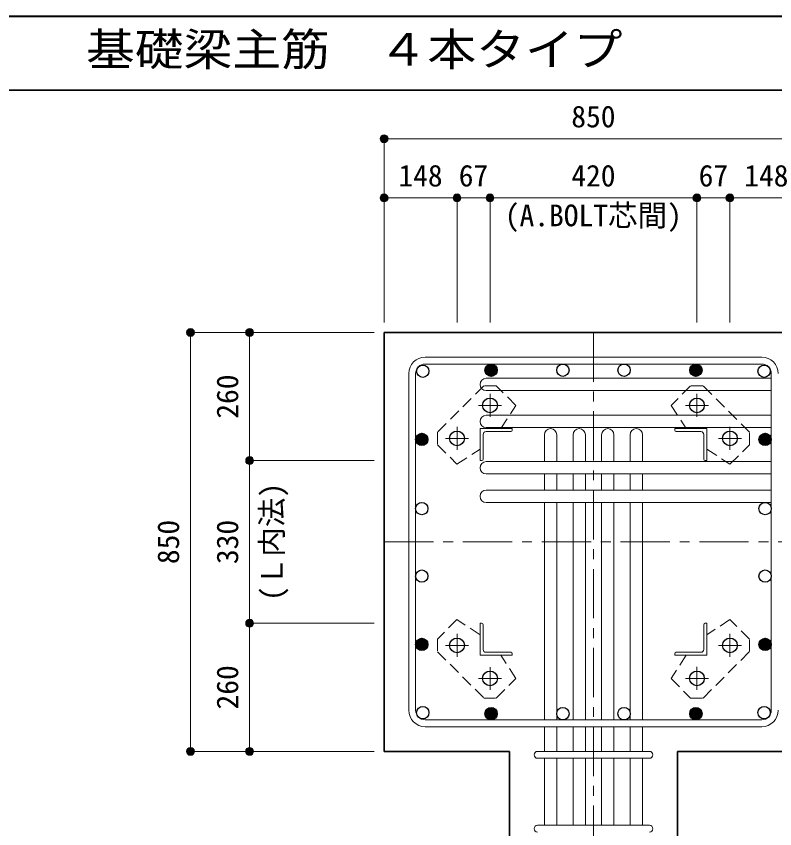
# Model space of a CAD drawing. Units: millimetres at full size, sheet at 1:20. Extents: x -3982 to 3969, y -2797 to 2801.
# Drawn here: x -693 to 846, y 1152 to 2801 of the extents above; entities that cross this region are included whole.
import ezdxf
from ezdxf.enums import TextEntityAlignment as Align

# ---------------------------------------------------------------- set-up
doc = ezdxf.new("R2010")
doc.units = ezdxf.units.MM
doc.header["$LTSCALE"] = 20
doc.header["$PDMODE"] = 32
doc.header["$PDSIZE"] = 12
doc.linetypes.add('CHAIN1', pattern=[8, 5, -1, 1, -1])
doc.linetypes.add('DASHED1', pattern=[1.8, 1.2, -0.6])
for name, color, linetype, lineweight in [('6-1_躯体線', 2, 'Continuous', 35), ('6-2_A.Bolt_', 4, 'Continuous', 9), ('6-3_柱型主筋', 4, 'Continuous', 9), ('6-4_フープ', 7, 'Continuous', 18), ('6-5_梁主筋', 7, 'Continuous', 18), ('6-6_S.T.P.', 7, 'Continuous', 18), ('6-7_文字', 7, 'Continuous', 18), ('6-9', 4, 'DASHED1', 9), ('6-D_寸法', 4, 'Continuous', 9), ('F-0_枠', 6, 'Continuous', 40)]:
    doc.layers.add(name, color=color, linetype=linetype, lineweight=lineweight)
doc.styles.add('ＭＳ ゴシック', font='')
doc.styles.get('ＭＳ ゴシック').set_extended_font_data('MS Gothic')

msp = doc.modelspace()

# ---------------------------------------------------------------- linework, layer by layer
at = {"layer": '6-1_躯体線'}
for p, q in [((1303.29, 2159.12), (53.29, 2159.12)), ((53.29, 1309.12), (53.29, 2159.12)), ((307.79, 1309.12), (53.29, 1309.12)), ((307.79, 909.12), (307.79, 1309.12)), ((648.79, 909.12), (648.79, 1309.12)), ((903.29, 1309.12), (648.79, 1309.12))]:
    msp.add_line(p, q, dxfattribs=at)
at = {"layer": '6-2_A.Bolt_', "linetype": 'CHAIN1'}
for p, q in [((268.29, 1987.92), (268.29, 2034.42)), ((688.29, 1987.92), (688.29, 2034.42)), ((291.49, 2011.12), (244.99, 2011.12)), ((665.09, 2011.12), (711.59, 2011.12)), ((201.29, 1920.92), (201.29, 1967.42)), ((755.29, 1920.92), (755.29, 1967.42)), ((224.49, 1944.12), (177.99, 1944.12)), ((732.09, 1944.12), (778.59, 1944.12)), ((201.29, 1547.32), (201.29, 1500.82)), ((755.29, 1547.32), (755.29, 1500.83)), ((224.49, 1524.12), (177.99, 1524.12)), ((732.09, 1524.13), (778.59, 1524.13)), ((268.29, 1480.32), (268.29, 1433.82)), ((688.29, 1480.33), (688.29, 1433.82)), ((291.49, 1457.12), (244.99, 1457.12)), ((665.09, 1457.12), (711.59, 1457.12))]:
    msp.add_line(p, q, dxfattribs=at)
at = {"layer": '6-2_A.Bolt_'}
for p, q in [((248.29, 1899.12), (248.29, 1964.12)), ((313.29, 1964.12), (248.29, 1964.12)), ((313.29, 1964.12), (313.29, 1961.12)), ((643.29, 1964.12), (643.29, 1961.12)), ((643.29, 1964.12), (708.29, 1964.12)), ((708.29, 1899.12), (708.29, 1964.12)), ((254.29, 1952.12), (254.29, 1902.13)), ((260.29, 1958.12), (310.29, 1958.12)), ((696.29, 1958.12), (646.29, 1958.12)), ((702.29, 1952.12), (702.29, 1902.13)), ((248.29, 1899.12), (251.29, 1899.12)), ((708.29, 1899.12), (705.29, 1899.12)), ((248.29, 1569.12), (251.29, 1569.12)), ((248.29, 1569.12), (248.29, 1504.12)), ((708.29, 1569.12), (705.29, 1569.12)), ((708.29, 1569.12), (708.29, 1504.12)), ((254.29, 1516.12), (254.29, 1566.12)), ((702.29, 1516.13), (702.29, 1566.12)), ((313.29, 1504.12), (248.29, 1504.12)), ((260.29, 1510.12), (310.29, 1510.12)), ((313.29, 1504.12), (313.29, 1507.12)), ((643.29, 1504.12), (643.29, 1507.12)), ((643.29, 1504.12), (708.29, 1504.12)), ((696.29, 1510.13), (646.29, 1510.13))]:
    msp.add_line(p, q, dxfattribs=at)
at = {"layer": '6-2_A.Bolt_', "color": 3, "lineweight": 25}
for centre in [(268.29, 2011.12), (688.29, 2011.12), (201.29, 1944.12), (755.29, 1944.12), (201.29, 1524.12), (755.29, 1524.13), (268.29, 1457.12), (688.29, 1457.12)]:
    msp.add_circle(centre, 15, dxfattribs=at)
at = {"layer": '6-2_A.Bolt_'}
for centre, radius, start, end in [((260.29, 1952.12), 6, 90, 180), ((310.29, 1961.12), 3, 270, 0), ((646.29, 1961.12), 3, 180, 270), ((696.29, 1952.12), 6, 0, 90), ((251.29, 1902.13), 3, 270, 0), ((705.29, 1902.13), 3, 180, 270), ((251.29, 1566.12), 3, 0, 90), ((705.29, 1566.12), 3, 90, 180), ((260.29, 1516.12), 6, 180, 270), ((310.29, 1507.12), 3, 0, 90), ((646.29, 1507.12), 3, 90, 180), ((696.29, 1516.13), 6, 270, 0)]:
    msp.add_arc(centre, radius, start, end, dxfattribs=at)
at = {"layer": '6-3_柱型主筋', "color": 3, "lineweight": 25}
for centre in [(270.42, 2082.62), (416.29, 2082.62), (540.29, 2082.62), (686.16, 2082.62), (131.84, 2080.57), (824.74, 2080.57), (129.79, 1941.99), (826.79, 1941.99), (129.79, 1801.63), (826.79, 1801.63), (129.79, 1664.83), (826.79, 1664.83), (129.79, 1526.25), (826.79, 1526.25), (131.84, 1387.67), (270.42, 1385.62), (416.29, 1385.62), (540.29, 1385.62), (686.16, 1385.62), (824.74, 1387.67)]:
    msp.add_circle(centre, 12.5, dxfattribs=at)
at = {"layer": '6-3_柱型主筋'}
for centre, radius in [((270.42, 2082.62), 12.5), ((270.42, 2082.62), 11.25), ((686.16, 2082.62), 12.5), ((686.16, 2082.62), 11.25), ((270.42, 2082.62), 10), ((270.42, 2082.62), 8.75), ((270.42, 2082.62), 7.5), ((270.42, 2082.62), 6.25), ((270.42, 2082.62), 5), ((270.42, 2082.62), 3.75), ((270.42, 2082.62), 2.5), ((270.42, 2082.62), 1.25), ((686.16, 2082.62), 10), ((686.16, 2082.62), 8.75), ((686.16, 2082.62), 7.5), ((686.16, 2082.62), 6.25), ((686.16, 2082.62), 5), ((686.16, 2082.62), 3.75), ((686.16, 2082.62), 2.5), ((686.16, 2082.62), 1.25), ((129.79, 1941.99), 12.5), ((129.79, 1941.99), 11.25), ((129.79, 1941.99), 10), ((129.79, 1941.99), 8.75), ((129.79, 1941.99), 7.5), ((129.79, 1941.99), 6.25), ((129.79, 1941.99), 5), ((129.79, 1941.99), 3.75), ((826.79, 1941.99), 12.5), ((826.79, 1941.99), 11.25), ((826.79, 1941.99), 10), ((826.79, 1941.99), 8.75), ((826.79, 1941.99), 7.5), ((826.79, 1941.99), 6.25), ((826.79, 1941.99), 5), ((826.79, 1941.99), 3.75), ((129.79, 1941.99), 2.5), ((129.79, 1941.99), 1.25), ((826.79, 1941.99), 2.5), ((826.79, 1941.99), 1.25), ((129.79, 1526.25), 12.5), ((129.79, 1526.25), 11.25), ((129.79, 1526.25), 10), ((129.79, 1526.25), 8.75), ((129.79, 1526.25), 7.5), ((826.79, 1526.25), 12.5), ((826.79, 1526.25), 11.25), ((826.79, 1526.25), 10), ((826.79, 1526.25), 8.75), ((826.79, 1526.25), 7.5), ((129.79, 1526.25), 6.25), ((129.79, 1526.25), 5), ((129.79, 1526.25), 3.75), ((129.79, 1526.25), 2.5), ((129.79, 1526.25), 1.25), ((826.79, 1526.25), 6.25), ((826.79, 1526.25), 5), ((826.79, 1526.25), 3.75), ((826.79, 1526.25), 2.5), ((826.79, 1526.25), 1.25), ((270.42, 1385.62), 12.5), ((270.42, 1385.62), 11.25), ((270.42, 1385.62), 10), ((270.42, 1385.62), 8.75), ((270.42, 1385.62), 7.5), ((270.42, 1385.62), 6.25), ((270.42, 1385.62), 5), ((270.42, 1385.62), 3.75), ((270.42, 1385.62), 2.5), ((270.42, 1385.62), 1.25), ((686.16, 1385.62), 12.5), ((686.16, 1385.62), 11.25), ((686.16, 1385.62), 10), ((686.16, 1385.62), 8.75), ((686.16, 1385.62), 7.5), ((686.16, 1385.62), 6.25), ((686.16, 1385.62), 5), ((686.16, 1385.62), 3.75), ((686.16, 1385.62), 2.5), ((686.16, 1385.62), 1.25)]:
    msp.add_circle(centre, radius, dxfattribs=at)
at = {"layer": '6-4_フープ'}
for p, q in [((819.79, 2109.12), (136.79, 2109.12)), ((819.79, 2095.12), (136.79, 2095.12)), ((103.29, 1392.62), (103.29, 2075.62)), ((117.29, 1392.62), (117.29, 2075.62)), ((839.29, 1392.62), (839.29, 2075.62)), ((819.79, 1373.12), (136.79, 1373.12)), ((819.79, 1359.12), (136.79, 1359.12))]:
    msp.add_line(p, q, dxfattribs=at)
for centre, radius, start, end in [((136.79, 2075.62), 33.5, 90, 180), ((136.79, 2075.62), 19.5, 90, 180), ((819.79, 2075.62), 33.5, 0, 90), ((819.79, 2075.62), 19.5, 0, 90), ((136.79, 1392.62), 33.5, 180, 270), ((136.79, 1392.62), 19.5, 180, 270), ((819.79, 1392.62), 33.5, 270, 0), ((819.79, 1392.62), 19.5, 270, 0)]:
    msp.add_arc(centre, radius, start, end, dxfattribs=at)
at = {"layer": '6-5_梁主筋'}
for p, q in [((260.79, 2066.07), (839.29, 2066.07)), ((260.79, 2041.07), (839.29, 2041.07)), ((260.79, 1991.12), (839.29, 1991.12)), ((260.79, 1966.12), (839.29, 1966.12)), ((378.79, 1951.62), (378.79, 1897.13)), ((403.79, 1951.62), (403.79, 1897.13)), ((436.79, 1951.62), (436.79, 1897.13)), ((461.79, 1951.62), (461.79, 1897.13)), ((494.79, 1951.62), (494.79, 1897.13)), ((519.79, 1951.62), (519.79, 1897.13)), ((552.79, 1951.62), (552.79, 1897.13)), ((577.79, 1951.62), (577.79, 1897.13)), ((260.79, 1897.13), (839.29, 1897.13)), ((260.79, 1872.13), (839.29, 1872.13)), ((378.79, 1839.13), (378.79, 1872.13)), ((403.79, 1839.13), (403.79, 1872.13)), ((436.79, 1839.13), (436.79, 1872.13)), ((461.79, 1839.13), (461.79, 1872.13)), ((494.79, 1839.13), (494.79, 1872.13)), ((519.79, 1839.13), (519.79, 1872.13)), ((552.79, 1839.13), (552.79, 1872.13)), ((577.79, 1839.13), (577.79, 1872.13)), ((260.79, 1839.13), (839.29, 1839.13)), ((260.79, 1814.13), (839.29, 1814.13)), ((378.79, 1814.13), (378.79, 1373.12)), ((403.79, 1814.13), (403.79, 1373.12)), ((436.79, 1814.13), (436.79, 1373.12)), ((461.79, 1814.13), (461.79, 1373.12)), ((494.79, 1814.13), (494.79, 1373.12)), ((519.79, 1814.13), (519.79, 1373.12)), ((552.79, 1814.13), (552.79, 1373.12)), ((577.79, 1814.13), (577.79, 1373.12)), ((378.79, 1359.12), (378.79, 1309.12)), ((403.79, 1359.12), (403.79, 1309.12)), ((436.79, 1359.12), (436.79, 1309.12)), ((461.79, 1359.12), (461.79, 1309.12)), ((494.79, 1359.12), (494.79, 1309.12)), ((519.79, 1359.12), (519.79, 1309.12)), ((552.79, 1359.12), (552.79, 1309.12)), ((577.79, 1359.12), (577.79, 1309.12)), ((378.79, 1295.12), (378.79, 1159.12)), ((403.79, 1295.12), (403.79, 1159.12)), ((436.79, 1295.12), (436.79, 1159.12)), ((461.79, 1295.12), (461.79, 1159.12)), ((494.79, 1295.12), (494.79, 1159.12)), ((519.79, 1295.12), (519.79, 1159.12)), ((552.79, 1295.12), (552.79, 1159.12)), ((577.79, 1295.12), (577.79, 1159.12))]:
    msp.add_line(p, q, dxfattribs=at)
for centre, start, end in [((260.79, 2053.57), 90, 180), ((260.79, 2053.57), 180, 270), ((260.79, 1978.62), 90, 180), ((260.79, 1978.62), 180, 270), ((391.29, 1951.62), 90, 180), ((391.29, 1951.62), 0, 90), ((449.29, 1951.62), 90, 180), ((449.29, 1951.62), 0, 90), ((507.29, 1951.62), 90, 180), ((507.29, 1951.62), 0, 90), ((565.29, 1951.62), 90, 180), ((565.29, 1951.62), 0, 90), ((260.79, 1884.63), 90, 180), ((260.79, 1884.63), 180, 270), ((260.79, 1826.63), 90, 180), ((260.79, 1826.63), 180, 270)]:
    msp.add_arc(centre, 12.5, start, end, dxfattribs=at)
at = {"layer": '6-6_S.T.P.'}
for p, q in [((364.79, 1309.12), (591.79, 1309.12)), ((364.79, 1295.12), (591.79, 1295.12)), ((364.79, 1159.12), (591.79, 1159.12))]:
    msp.add_line(p, q, dxfattribs=at)
for centre, start, end in [((364.79, 1302.12), 90, 270), ((364.79, 1302.12), 90, 270), ((364.79, 1302.12), 90, 270), ((364.79, 1302.12), 90, 270), ((591.79, 1302.12), 270, 90), ((591.79, 1302.12), 270, 90), ((591.79, 1302.12), 270, 90), ((591.79, 1302.12), 270, 90), ((364.79, 1152.12), 90, 270), ((591.79, 1152.12), 270, 90)]:
    msp.add_arc(centre, 7, start, end, dxfattribs=at)
at = {"layer": '6-9'}
for p, q in [((255.59, 2050.82), (161.59, 1956.72)), ((281.09, 2050.82), (255.59, 2050.82)), ((320.69, 2011.22), (281.09, 2050.82)), ((675.49, 2050.82), (635.89, 2011.22)), ((700.89, 2050.82), (675.49, 2050.82)), ((794.99, 1956.82), (700.89, 2050.82)), ((289.91, 1964.12), (320.69, 2011.22)), ((635.89, 2011.22), (666.67, 1964.12)), ((161.59, 1956.72), (161.59, 1931.32)), ((794.99, 1931.32), (794.99, 1956.82)), ((161.59, 1931.32), (201.19, 1891.72)), ((755.39, 1891.72), (794.99, 1931.32)), ((201.19, 1891.72), (248.29, 1922.5)), ((708.29, 1922.5), (755.39, 1891.72)), ((201.19, 1576.52), (161.59, 1536.92)), ((248.29, 1545.75), (201.19, 1576.52)), ((755.39, 1576.53), (708.29, 1545.75)), ((794.99, 1536.92), (755.39, 1576.53)), ((161.59, 1536.92), (161.59, 1511.42)), ((794.99, 1511.52), (794.99, 1536.92)), ((161.59, 1511.42), (255.69, 1417.42)), ((320.69, 1457.02), (289.91, 1504.12)), ((666.67, 1504.12), (635.89, 1457.03)), ((700.99, 1417.42), (794.99, 1511.52)), ((281.09, 1417.42), (320.69, 1457.02)), ((635.89, 1457.03), (675.49, 1417.42)), ((255.69, 1417.42), (281.09, 1417.42)), ((675.49, 1417.42), (700.99, 1417.42))]:
    msp.add_line(p, q, dxfattribs=at)
at = {"layer": '6-D_寸法'}
for p, q in [((53.29, 2552.15), (903.29, 2552.15)), ((53.29, 2432.15), (201.29, 2432.15)), ((201.29, 2432.15), (201.29, 2179.12)), ((201.29, 2432.15), (268.29, 2432.15)), ((268.29, 2432.15), (268.29, 2179.12)), ((268.29, 2432.15), (688.29, 2432.15)), ((688.29, 2432.15), (688.29, 2179.12)), ((688.29, 2432.15), (755.29, 2432.15)), ((755.29, 2432.15), (755.29, 2179.12)), ((755.29, 2432.15), (903.29, 2432.15)), ((-339.74, 2159.12), (-219.74, 2159.12)), ((-339.74, 2159.12), (-339.74, 1309.12)), ((-219.74, 2159.12), (33.29, 2159.12)), ((-219.74, 2159.12), (-219.74, 1899.15)), ((-219.74, 1899.15), (33.29, 1899.15)), ((-219.74, 1899.15), (-219.74, 1569.15)), ((-219.74, 1569.15), (33.29, 1569.15)), ((-219.74, 1569.15), (-219.74, 1309.12))]:
    msp.add_line(p, q, dxfattribs=at)
at = {"layer": '6-D_寸法', "linetype": 'CHAIN1'}
for p, q in [((478.29, 2159.12), (478.29, 909.12)), ((53.29, 1734.12), (903.29, 1734.12))]:
    msp.add_line(p, q, dxfattribs=at)
at = {"layer": '6-D_寸法'}
for points in [[(53.29, 2552.15), (53.29, 2432.15), (53.29, 2179.12)], [(-339.74, 1309.12), (-219.74, 1309.12), (33.29, 1309.12)]]:
    msp.add_lwpolyline(points, dxfattribs=at)
for centre, radius in [((53.29, 2552.15), 8), ((53.29, 2552.15), 7.2), ((53.29, 2552.15), 6.4), ((53.29, 2552.15), 5.6), ((53.29, 2552.15), 4.8), ((53.29, 2552.15), 4), ((53.29, 2552.15), 3.2), ((53.29, 2552.15), 2.4), ((53.29, 2552.15), 1.6), ((53.29, 2552.15), 0.8), ((53.29, 2432.15), 8), ((201.29, 2432.15), 8), ((268.29, 2432.15), 8), ((688.29, 2432.15), 8), ((755.29, 2432.15), 8), ((53.29, 2432.15), 7.2), ((53.29, 2432.15), 6.4), ((53.29, 2432.15), 5.6), ((53.29, 2432.15), 4.8), ((53.29, 2432.15), 4), ((53.29, 2432.15), 3.2), ((53.29, 2432.15), 2.4), ((53.29, 2432.15), 1.6), ((53.29, 2432.15), 0.8), ((201.29, 2432.15), 7.2), ((201.29, 2432.15), 6.4), ((201.29, 2432.15), 5.6), ((201.29, 2432.15), 4.8), ((201.29, 2432.15), 4), ((201.29, 2432.15), 3.2), ((201.29, 2432.15), 2.4), ((201.29, 2432.15), 1.6), ((201.29, 2432.15), 0.8), ((268.29, 2432.15), 7.2), ((268.29, 2432.15), 6.4), ((268.29, 2432.15), 5.6), ((268.29, 2432.15), 4.8), ((268.29, 2432.15), 4), ((268.29, 2432.15), 3.2), ((268.29, 2432.15), 2.4), ((268.29, 2432.15), 1.6), ((268.29, 2432.15), 0.8), ((688.29, 2432.15), 7.2), ((688.29, 2432.15), 6.4), ((688.29, 2432.15), 5.6), ((688.29, 2432.15), 4.8), ((688.29, 2432.15), 4), ((688.29, 2432.15), 3.2), ((688.29, 2432.15), 2.4), ((688.29, 2432.15), 1.6), ((688.29, 2432.15), 0.8), ((755.29, 2432.15), 7.2), ((755.29, 2432.15), 6.4), ((755.29, 2432.15), 5.6), ((755.29, 2432.15), 4.8), ((755.29, 2432.15), 4), ((755.29, 2432.15), 3.2), ((755.29, 2432.15), 2.4), ((755.29, 2432.15), 1.6), ((755.29, 2432.15), 0.8), ((-339.74, 2159.12), 8), ((-339.74, 2159.12), 7.2), ((-339.74, 2159.12), 6.4), ((-339.74, 2159.12), 5.6), ((-339.74, 2159.12), 4.8), ((-339.74, 2159.12), 4), ((-339.74, 2159.12), 3.2), ((-339.74, 2159.12), 2.4), ((-339.74, 2159.12), 1.6), ((-339.74, 2159.12), 0.8), ((-219.74, 2159.12), 8), ((-219.74, 2159.12), 7.2), ((-219.74, 2159.12), 6.4), ((-219.74, 2159.12), 5.6), ((-219.74, 2159.12), 4.8), ((-219.74, 2159.12), 4), ((-219.74, 2159.12), 3.2), ((-219.74, 2159.12), 2.4), ((-219.74, 2159.12), 1.6), ((-219.74, 2159.12), 0.8), ((-219.74, 1899.15), 8), ((-219.74, 1899.15), 7.2), ((-219.74, 1899.15), 6.4), ((-219.74, 1899.15), 5.6), ((-219.74, 1899.15), 4.8), ((-219.74, 1899.15), 4), ((-219.74, 1899.15), 3.2), ((-219.74, 1899.15), 2.4), ((-219.74, 1899.15), 1.6), ((-219.74, 1899.15), 0.8), ((-219.74, 1569.15), 8), ((-219.74, 1569.15), 7.2), ((-219.74, 1569.15), 6.4), ((-219.74, 1569.15), 5.6), ((-219.74, 1569.15), 4.8), ((-219.74, 1569.15), 4), ((-219.74, 1569.15), 3.2), ((-219.74, 1569.15), 2.4), ((-219.74, 1569.15), 1.6), ((-219.74, 1569.15), 0.8), ((-339.74, 1309.12), 8), ((-339.74, 1309.12), 7.2), ((-339.74, 1309.12), 6.4), ((-339.74, 1309.12), 5.6), ((-339.74, 1309.12), 4.8), ((-339.74, 1309.12), 4), ((-339.74, 1309.12), 3.2), ((-339.74, 1309.12), 2.4), ((-339.74, 1309.12), 1.6), ((-339.74, 1309.12), 0.8), ((-219.74, 1309.12), 8), ((-219.74, 1309.12), 7.2), ((-219.74, 1309.12), 6.4), ((-219.74, 1309.12), 5.6), ((-219.74, 1309.12), 4.8), ((-219.74, 1309.12), 4), ((-219.74, 1309.12), 3.2), ((-219.74, 1309.12), 2.4), ((-219.74, 1309.12), 1.6), ((-219.74, 1309.12), 0.8)]:
    msp.add_circle(centre, radius, dxfattribs=at)
at = {"layer": '6-D_寸法', "color": 7}
for p in [(53.29, 2552.15), (53.29, 2432.15), (201.29, 2432.15), (268.29, 2432.15), (688.29, 2432.15), (755.29, 2432.15), (-339.74, 2159.12), (-219.74, 2159.12), (-219.74, 1899.15), (-219.74, 1569.15), (-339.74, 1309.12), (-219.74, 1309.12)]:
    msp.add_point(p, dxfattribs=at)
at = {"layer": 'F-0_枠'}
msp.add_line((-3981.92, 2800.77), (3969.4, 2800.77), dxfattribs=at)
at = {"layer": 'F-0_枠', "color": 2, "lineweight": 35}
msp.add_line((-3981.92, 2650.77), (2482.4, 2650.77), dxfattribs=at)

# ---------------------------------------------------------------- texts
at = {"layer": '6-7_文字', "color": 2, "style": 'ＭＳ ゴシック', "width": 1.1}
msp.add_text('\u3000\u3000基礎梁主筋\u3000４本タイプ', height=65.98, dxfattribs=at).set_placement((-749.76, 2680.77), align=Align.BOTTOM_LEFT)
at = {"layer": '6-D_寸法', "style": 'ＭＳ ゴシック'}
for s, p in [('850', (433.29, 2562.15)), ('148', (82.29, 2442.15)), ('67', (204.79, 2442.15)), ('420', (433.29, 2442.15)), ('67', (691.79, 2442.15)), ('148', (784.29, 2442.15)), ('(A.BOLT芯間)', (298.29, 2361.42))]:
    msp.add_text(s, height=43.99, dxfattribs=at).set_placement(p, align=Align.BOTTOM_LEFT)
for s, p in [('260', (-229.74, 1984.14)), ('(Ｌ内法)', (-139.52, 1614.15)), ('850', (-349.74, 1689.12)), ('330', (-229.74, 1689.15)), ('260', (-229.74, 1394.14))]:
    msp.add_text(s, height=43.99, rotation=90, dxfattribs=at).set_placement(p, align=Align.BOTTOM_LEFT)

doc.saveas('drawing.dxf')
